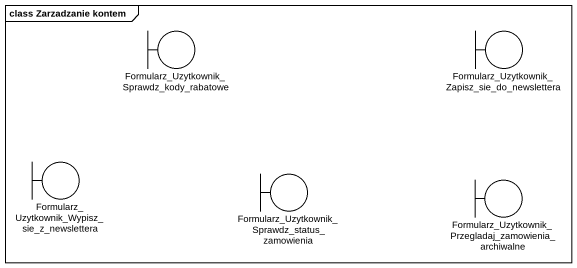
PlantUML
@startuml
mainframe class Zarzadzanie kontem
boundary "Formularz_Uzytkownik_Sprawdz_kody_rabatowe" as Formularz_Uzytkownik
boundary "Formularz_Uzytkownik_Zapisz_sie_do_newslettera" as Formularz_Uzytkownik_Zapisz
boundary "Formularz_Uzytkownik_Wypisz_sie_z_newslettera" as Formularz_Uzytkownik_Wypisz
boundary "Formularz_Uzytkownik_Sprawdz_status_zamowienia" as Formularz_Uzytkownik_2
boundary "Formularz_Uzytkownik_Przegladaj_zamowienia_archiwalne" as Formularz_Uzytkownik_3
@enduml
